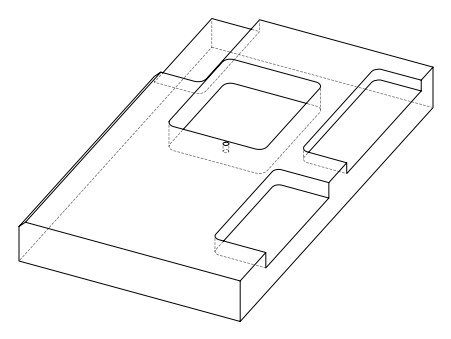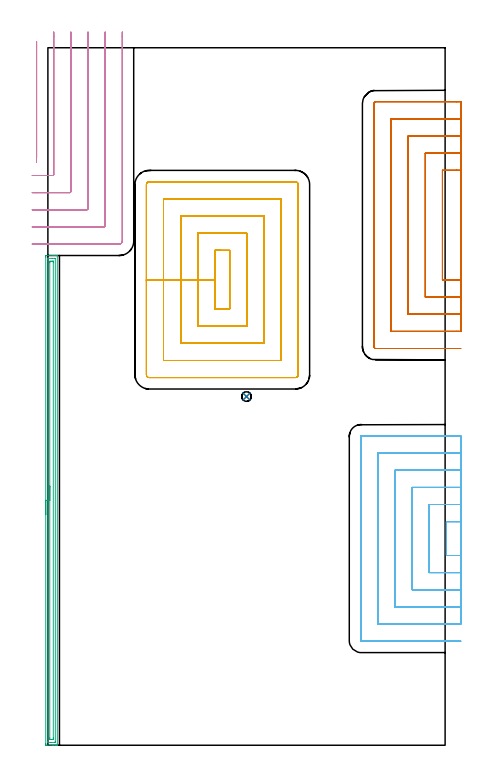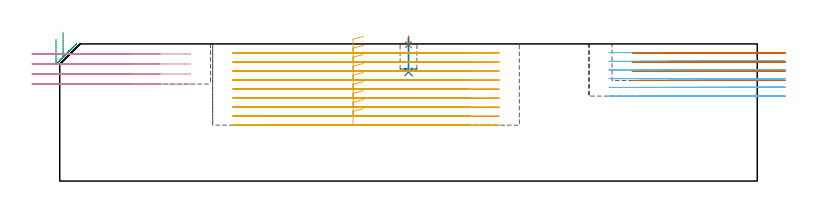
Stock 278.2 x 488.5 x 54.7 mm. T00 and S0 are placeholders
(PLAN: 7 operations, 3 tool changes, 83.3 min)
(1 SPOT_DRILL | STEP1POCKET | NXT0321_9005460120000 | 0.03 min | 0 mm3)
(2 DRILL_BLIND_HOLE_INTO_CENTER | STEP1POCKET | NXT0301_038 | 0.05 min | 360 mm3)
(3 AREA_MILL | FG_CHAMFER_SURFACE | UGT0205_001 | 8.46 min | 11418 mm3)
(4 MILL_CORNER_NOTCH_RECTANGULAR | CORNER_NOTCH_RECTANGULAR | NXT0201_012 | Follow Part, ap 4, ae 75% | 7.87 min | 139417 mm3)
(5 MILL_RECTANGULAR_POCKET | POCKET_RECTANGULAR_STRAIGHT | NXT0201_012 | Follow Part, ap 4, ae 75% | 28.32 min | 604031 mm3)
(6 MILL_SLOT | SLOT_PARTIAL_RECTANGULAR | NXT0201_012 | Follow Part, ap 4, ae 75% | 22.32 min | 222280 mm3)
(7 MILL_SLOT_1 | SLOT_PARTIAL_RECTANGULAR_1 | NXT0201_012 | Follow Part, ap 4, ae 75% | 16.2 min | 159109 mm3)
(TOOL NXT0321_9005460120000 | NC Spot Drill, 142deg, 12mm, Carbide, Uncoated | D12 PA142 FL30 Z2)
(TOOL NXT0301_038 | Carbide Drill 6.7mm [860.1-0670-034A1-MM 2214] | D6.7 PA140 FL53 Z2)
(TOOL UGT0205_001 | Chamfer Mill 20 x 3 x 45 deg. | D20 FL50 Z2)
(TOOL NXT0201_012 | ENDMILL 16mm [2P460-1600-NA 1630] | D16 FL38 Z6)
(OP 1 SPOT_DRILL)
G17 G21 G94 G90
T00 M6
G54
G17 G0 G90 X139.1 Y244.2 S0 M3
G43 Z64.7 H0
G94 G81 G98 Z54.412 F250. R57.7
G80
M5
M2
(OP 2 DRILL_BLIND_HOLE_INTO_CENTER)
G17 G21 G94 G90
T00 M6
G54
G17 G0 G90 X139.1 Y244.2 S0 M3
G43 Z64.7 H1
G94 G81 G98 Z43.5 F250. R56.7
G80
M5
M2
(OP 3 AREA_MILL)
G17 G21 G94 G90
T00 M6
G54
G17 G0 G90 X-1.5 Y161.5 S1061 M3
G43 Z64.7 H0
Z56.6
G94 G1 Y161.538 Z55.728 F250.
Y161.652 Z54.863
Y161.841 Z54.012
Y162.103 Z53.18
Y162.437 Z52.374
Y162.84 Z51.6
Y163.309 Z50.864
Y163.84 Z50.172
Y164.429 Z49.529
Y165.072 Z48.94
Y165.764 Z48.408
Y166.5 Z47.94
Y167.274 Z47.537
Y168.08 Z47.203
Y168.912 Z46.941
Y169.764 Z46.752
Y170.628 Z46.638
Y171.5 Z46.6
Y342.015
X-1.499 Y342.395 Z46.601
X-1.494 Y342.902 Z46.603
X-1.491 Y342.992 Z46.606
X-0.992 Y343. Z47.105
X3.435 Z51.529
X4.006 Z52.103
X4.321 Z52.417
X4.892 Z52.988
X5.206 Z53.301
X6.239 Z54.339
X6.578 Y342.992 Z54.669
X6.597 Y342.99 Z54.688
X6.6 Y342.841 Z54.7
Y0.158
X6.597 Y0.01 Z54.688
X6.578 Y0.008 Z54.669
X6.239 Y0. Z54.338
X5.836 Z53.935
X5.206 Z53.301
X4.006 Z52.103
X3.435 Z51.529
X-0.992 Y0.001 Z47.105
X-1.227 Y0.003 Z46.87
X-1.492 Y0.008 Z46.606
X-1.495 Y0.098 Z46.603
X-1.499 Y0.605 Z46.601
X-1.5 Y1.117 Z46.6
Y171.5
X-0.086 Z48.014
Y340.61
X-0.084 Y340.828 Z48.016
X-0.082 Y340.937 Z48.018
X-0.079 Y340.982 Z48.021
X0.006 Y340.99 Z48.106
X0.394 Y340.998 Z48.494
X3.049 Y341. Z51.149
X4.82 Z52.92
X5.057 Y340.998 Z53.157
X5.158 Y340.993 Z53.258
X5.174 Y340.99 Z53.274
X5.179 Y340.979 Z53.279
X5.183 Y340.932 Z53.283
X5.185 Y340.832 Z53.285
X5.186 Y2.39 Z53.286
X5.184 Y2.172 Z53.284
X5.182 Y2.063 Z53.282
X5.179 Y2.018 Z53.279
X5.094 Y2.01 Z53.194
X4.706 Y2.002 Z52.806
X2.051 Y2. Z50.151
X0.28 Z48.38
X0.042 Y2.002 Z48.142
X-0.058 Y2.006 Z48.042
X-0.075 Y2.01 Z48.025
X-0.079 Y2.021 Z48.021
X-0.083 Y2.068 Z48.017
X-0.085 Y2.168 Z48.015
X-0.086 Y171.5 Z48.014
X1.328 Z49.428
X1.329 Y337.933 Z49.429
X1.33 Y338.271 Z49.43
X1.334 Y338.826 Z49.434
X1.336 Y338.985 Z49.436
X1.496 Y338.996 Z49.596
X1.664 Y338.998 Z49.764
X2.377 Y339. Z50.477
X3.263 Z51.363
X3.435 Y338.999 Z51.535
X3.608 Y338.997 Z51.708
X3.723 Y338.993 Z51.823
X3.761 Y338.99 Z51.861
X3.765 Y338.977 Z51.865
X3.767 Y338.938 Z51.867
X3.77 Y338.826 Z51.87
X3.771 Y338.487 Z51.871
X3.772 Y337.933 Z51.872
X3.771 Y5.067 Z51.871
X3.77 Y4.729 Z51.87
X3.766 Y4.174 Z51.866
X3.764 Y4.015 Z51.864
X3.604 Y4.005 Z51.704
X3.435 Y4.002 Z51.535
X2.723 Y4. Z50.823
X1.837 Z49.937
X1.664 Y4.001 Z49.764
X1.491 Y4.003 Z49.591
X1.376 Y4.007 Z49.476
X1.339 Y4.01 Z49.439
X1.335 Y4.023 Z49.435
X1.332 Y4.062 Z49.432
X1.33 Y4.174 Z49.43
X1.329 Y4.513 Z49.429
X1.328 Y5.067 Z49.428
Y171.5
Y172.372 Z49.466
Y173.237 Z49.58
Y174.088 Z49.769
Y174.92 Z50.031
Y175.726 Z50.365
Y176.5 Z50.768
Y177.236 Z51.237
Y177.928 Z51.768
Y178.571 Z52.357
Y179.16 Z53.001
Y179.692 Z53.693
Y180.16 Z54.428
Y180.563 Z55.202
Y180.897 Z56.008
Y181.159 Z56.84
Y181.348 Z57.692
Y181.462 Z58.557
Y181.5 Z59.428
G0 Z64.7
M5
M2
(OP 4 MILL_CORNER_NOTCH_RECTANGULAR)
G17 G21 G94 G90
T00 M6
G54
G17 G0 G90 X-8. Y408.409 S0 M3
G43 Z64.7 H1
Z50.7
G94 G1 Y411.409 F250.
G3 X-7.9 Y411.79 R0.8 F500.
G1 Y489.761
Y492.761 F250.
G0 Z64.7
X-11. Y399.
Z50.7
G1 X-8.
X3.306 F500.
G3 X4.1 Y399.794 R0.8
G1 Y496.5
Y499.5 F250.
G0 Z64.7
X-11. Y387.
Z50.7
G1 X-8.
X15.305 F500.
G3 X16.1 Y387.795 R0.8
G1 Y496.5
Y499.5 F250.
G0 Z64.7
X-11. Y375.
Z50.7
G1 X-8.
X27.305 F500.
G3 X28.1 Y375.795 R0.8
G1 Y496.5
Y499.5 F250.
G0 Z64.7
X-11. Y363.
Z50.7
G1 X-8.
X39.305 F500.
G3 X40.1 Y363.795 R0.8
G1 Y496.5
Y499.5 F250.
G0 Z64.7
X-11. Y351.
Z50.7
G1 X-8.
X50. F500.
G3 X52.1 Y353.1 R2.1
G1 Y496.5
Y499.5 F250.
G0 Z64.7
X-8. Y408.409
Z46.7
G1 Y411.409
G3 X-7.9 Y411.79 R0.8 F500.
G1 Y489.761
Y492.761 F250.
G0 Z64.7
X-11. Y399.
Z46.7
G1 X-8.
X3.306 F500.
G3 X4.1 Y399.794 R0.8
G1 Y496.5
Y499.5 F250.
G0 Z64.7
X-11. Y387.
Z46.7
G1 X-8.
X15.305 F500.
G3 X16.1 Y387.795 R0.8
G1 Y496.5
Y499.5 F250.
G0 Z64.7
X-11. Y375.
Z46.7
G1 X-8.
X27.305 F500.
G3 X28.1 Y375.795 R0.8
G1 Y496.5
Y499.5 F250.
G0 Z64.7
X-11. Y363.
Z46.7
G1 X-8.
X39.305 F500.
G3 X40.1 Y363.795 R0.8
G1 Y496.5
Y499.5 F250.
G0 Z64.7
X-11. Y351.
Z46.7
G1 X-8.
X50. F500.
G3 X52.1 Y353.1 R2.1
G1 Y496.5
Y499.5 F250.
G0 Z64.7
X-8. Y408.409
Z42.7
G1 Y411.409
G3 X-7.9 Y411.79 R0.8 F500.
G1 Y489.761
Y492.761 F250.
G0 Z64.7
X-11. Y399.
Z42.7
G1 X-8.
X3.306 F500.
G3 X4.1 Y399.794 R0.8
G1 Y496.5
Y499.5 F250.
G0 Z64.7
X-11. Y387.
Z42.7
G1 X-8.
X15.305 F500.
G3 X16.1 Y387.795 R0.8
G1 Y496.5
Y499.5 F250.
G0 Z64.7
X-11. Y375.
Z42.7
G1 X-8.
X27.305 F500.
G3 X28.1 Y375.795 R0.8
G1 Y496.5
Y499.5 F250.
G0 Z64.7
X-11. Y363.
Z42.7
G1 X-8.
X39.305 F500.
G3 X40.1 Y363.795 R0.8
G1 Y496.5
Y499.5 F250.
G0 Z64.7
X-11. Y351.
Z42.7
G1 X-8.
X50. F500.
G3 X52.1 Y353.1 R2.1
G1 Y496.5
Y499.5 F250.
G0 Z64.7
X-8. Y408.409
Z38.7
G1 Y411.409
G3 X-7.9 Y411.79 R0.8 F500.
G1 Y489.761
Y492.761 F250.
G0 Z64.7
X-11. Y399.
Z38.7
G1 X-8.
X3.306 F500.
G3 X4.1 Y399.794 R0.8
G1 Y496.5
Y499.5 F250.
G0 Z64.7
X-11. Y387.
Z38.7
G1 X-8.
X15.305 F500.
G3 X16.1 Y387.795 R0.8
G1 Y496.5
Y499.5 F250.
G0 Z64.7
X-11. Y375.
Z38.7
G1 X-8.
X27.305 F500.
G3 X28.1 Y375.795 R0.8
G1 Y496.5
Y499.5 F250.
G0 Z64.7
X-11. Y363.
Z38.7
G1 X-8.
X39.305 F500.
G3 X40.1 Y363.795 R0.8
G1 Y496.5
Y499.5 F250.
G0 Z64.7
X-11. Y351.
Z38.7
G1 X-8.
X50. F500.
G3 X52.1 Y353.1 R2.1
G1 Y496.5
Y499.5 F250.
G0 Z64.7
M5
M2
(OP 5 MILL_RECTANGULAR_POCKET)
G17 G21 G94 G90
T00 M6
G54
G17 G0 G90 X121.081 Y346.6 S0 M3
G43 Z64.7 H1
Z57.7
G94 G1 X117. Z56.606 F250.
Y326.05 Z51.1
Y305.5 F500.
X127.3
Y346.6
X117.
Y326.05
X105.
Y293.5
X139.3
Y358.6
X105.
Y326.05
X93.
Y281.5
X151.3
Y370.6
X93.
Y326.05
X81.
Y269.5
X163.3
Y382.6
X81.
Y326.05
X69.
Y259.4
G3 X70.9 Y257.5 R1.9
G1 X173.4
G3 X175.3 Y259.4 R1.9
G1 Y392.7
G3 X173.4 Y394.6 R1.9
G1 X70.9
G3 X69. Y392.7 R1.9
G1 Y326.05
Y325.05
G0 X121.081 Y346.6 Z54.1
G1 X117. Z53.006 F250.
Y326.05 Z47.5
Y305.5 F500.
X127.3
Y346.6
X117.
Y326.05
X105.
Y293.5
X139.3
Y358.6
X105.
Y326.05
X93.
Y281.5
X151.3
Y370.6
X93.
Y326.05
X81.
Y269.5
X163.3
Y382.6
X81.
Y326.05
X69.
Y259.4
G3 X70.9 Y257.5 R1.9
G1 X173.4
G3 X175.3 Y259.4 R1.9
G1 Y392.7
G3 X173.4 Y394.6 R1.9
G1 X70.9
G3 X69. Y392.7 R1.9
G1 Y326.05
Y325.05
G0 X121.081 Y346.6 Z50.5
G1 X117. Z49.406 F250.
Y326.05 Z43.9
Y305.5 F500.
X127.3
Y346.6
X117.
Y326.05
X105.
Y293.5
X139.3
Y358.6
X105.
Y326.05
X93.
Y281.5
X151.3
Y370.6
X93.
Y326.05
X81.
Y269.5
X163.3
Y382.6
X81.
Y326.05
X69.
Y259.4
G3 X70.9 Y257.5 R1.9
G1 X173.4
G3 X175.3 Y259.4 R1.9
G1 Y392.7
G3 X173.4 Y394.6 R1.9
G1 X70.9
G3 X69. Y392.7 R1.9
G1 Y326.05
Y325.05
G0 X121.081 Y346.6 Z46.9
G1 X117. Z45.806 F250.
Y326.05 Z40.3
Y305.5 F500.
X127.3
Y346.6
X117.
Y326.05
X105.
Y293.5
X139.3
Y358.6
X105.
Y326.05
X93.
Y281.5
X151.3
Y370.6
X93.
Y326.05
X81.
Y269.5
X163.3
Y382.6
X81.
Y326.05
X69.
Y259.4
G3 X70.9 Y257.5 R1.9
G1 X173.4
G3 X175.3 Y259.4 R1.9
G1 Y392.7
G3 X173.4 Y394.6 R1.9
G1 X70.9
G3 X69. Y392.7 R1.9
G1 Y326.05
Y325.05
G0 X121.081 Y346.6 Z43.3
G1 X117. Z42.206 F250.
Y326.05 Z36.7
Y305.5 F500.
X127.3
Y346.6
X117.
Y326.05
X105.
Y293.5
X139.3
Y358.6
X105.
Y326.05
X93.
Y281.5
X151.3
Y370.6
X93.
Y326.05
X81.
Y269.5
X163.3
Y382.6
X81.
Y326.05
X69.
Y259.4
G3 X70.9 Y257.5 R1.9
G1 X173.4
G3 X175.3 Y259.4 R1.9
G1 Y392.7
G3 X173.4 Y394.6 R1.9
G1 X70.9
G3 X69. Y392.7 R1.9
G1 Y326.05
Y325.05
G0 X121.081 Y346.6 Z39.7
G1 X117. Z38.606 F250.
Y326.05 Z33.1
Y305.5 F500.
X127.3
Y346.6
X117.
Y326.05
X105.
Y293.5
X139.3
Y358.6
X105.
Y326.05
X93.
Y281.5
X151.3
Y370.6
X93.
Y326.05
X81.
Y269.5
X163.3
Y382.6
X81.
Y326.05
X69.
Y259.4
G3 X70.9 Y257.5 R1.9
G1 X173.4
G3 X175.3 Y259.4 R1.9
G1 Y392.7
G3 X173.4 Y394.6 R1.9
G1 X70.9
G3 X69. Y392.7 R1.9
G1 Y326.05
Y325.05
G0 X121.081 Y346.6 Z36.1
G1 X117. Z35.006 F250.
Y326.05 Z29.5
Y305.5 F500.
X127.3
Y346.6
X117.
Y326.05
X105.
Y293.5
X139.3
Y358.6
X105.
Y326.05
X93.
Y281.5
X151.3
Y370.6
X93.
Y326.05
X81.
Y269.5
X163.3
Y382.6
X81.
Y326.05
X69.
Y259.4
G3 X70.9 Y257.5 R1.9
G1 X173.4
G3 X175.3 Y259.4 R1.9
G1 Y392.7
G3 X173.4 Y394.6 R1.9
G1 X70.9
G3 X69. Y392.7 R1.9
G1 Y326.05
Y325.05
G0 X121.081 Y346.6 Z32.5
G1 X117. Z31.406 F250.
Y326.05 Z25.9
Y305.5 F500.
X127.3
Y346.6
X117.
Y326.05
X105.
Y293.5
X139.3
Y358.6
X105.
Y326.05
X93.
Y281.5
X151.3
Y370.6
X93.
Y326.05
X81.
Y269.5
X163.3
Y382.6
X81.
Y326.05
X69.
Y259.4
G3 X70.9 Y257.5 R1.9
G1 X173.4
G3 X175.3 Y259.4 R1.9
G1 Y392.7
G3 X173.4 Y394.6 R1.9
G1 X70.9
G3 X69. Y392.7 R1.9
G1 Y326.05
Y325.05
G0 X121.081 Y346.6 Z28.9
G1 X117. Z27.806 F250.
Y326.05 Z22.3
Y305.5 F500.
X127.3
Y346.6
X117.
Y326.05
X105.
Y293.5
X139.3
Y358.6
X105.
Y326.05
X93.
Y281.5
X151.3
Y370.6
X93.
Y326.05
X81.
Y269.5
X163.3
Y382.6
X81.
Y326.05
X69.
Y259.4
G3 X70.9 Y257.5 R1.9
G1 X173.4
G3 X175.3 Y259.4 R1.9
G1 Y392.7
G3 X173.4 Y394.6 R1.9
G1 X70.9
G3 X69. Y392.7 R1.9
G1 Y326.05
Y325.05
G0 Z64.7
M5
M2
(OP 6 MILL_SLOT)
G17 G21 G94 G90
T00 M6
G54
G17 G0 G90 X289.2 Y156.6 S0 M3
G43 Z64.7 H1
Z51.233
G94 G1 X286.2 F250.
X279.1 F500.
Y132.9
X286.2
X289.2 F250.
Y168.6
X286.2
X267.1 F500.
Y120.9
X286.2
X289.2 F250.
Y180.6
X286.2
X255.1 F500.
Y108.9
X286.2
X289.2 F250.
Y192.6
X286.2
X243.1 F500.
Y96.9
X286.2
X289.2 F250.
Y204.6
X286.2
X231.1 F500.
Y84.9
X286.2
X289.2 F250.
Y216.6
X286.2
X219.4 F500.
G3 X219.1 Y216.3 R0.3
G1 Y73.2
G3 X219.4 Y72.9 R0.3
G1 X286.2
X289.2 F250.
G0 Y156.6 Z47.767
G1 X286.2
X279.1 F500.
Y132.9
X286.2
X289.2 F250.
Y168.6
X286.2
X267.1 F500.
Y120.9
X286.2
X289.2 F250.
Y180.6
X286.2
X255.1 F500.
Y108.9
X286.2
X289.2 F250.
Y192.6
X286.2
X243.1 F500.
Y96.9
X286.2
X289.2 F250.
Y204.6
X286.2
X231.1 F500.
Y84.9
X286.2
X289.2 F250.
Y216.6
X286.2
X219.4 F500.
G3 X219.1 Y216.3 R0.3
G1 Y73.2
G3 X219.4 Y72.9 R0.3
G1 X286.2
X289.2 F250.
G0 Y156.6 Z44.3
G1 X286.2
X279.1 F500.
Y132.9
X286.2
X289.2 F250.
Y168.6
X286.2
X267.1 F500.
Y120.9
X286.2
X289.2 F250.
Y180.6
X286.2
X255.1 F500.
Y108.9
X286.2
X289.2 F250.
Y192.6
X286.2
X243.1 F500.
Y96.9
X286.2
X289.2 F250.
Y204.6
X286.2
X231.1 F500.
Y84.9
X286.2
X289.2 F250.
Y216.6
X286.2
X219.4 F500.
G3 X219.1 Y216.3 R0.3
G1 Y73.2
G3 X219.4 Y72.9 R0.3
G1 X286.2
X289.2 F250.
G0 Y156.6 Z40.833
G1 X286.2
X279.1 F500.
Y132.9
X286.2
X289.2 F250.
Y168.6
X286.2
X267.1 F500.
Y120.9
X286.2
X289.2 F250.
Y180.6
X286.2
X255.1 F500.
Y108.9
X286.2
X289.2 F250.
Y192.6
X286.2
X243.1 F500.
Y96.9
X286.2
X289.2 F250.
Y204.6
X286.2
X231.1 F500.
Y84.9
X286.2
X289.2 F250.
Y216.6
X286.2
X219.4 F500.
G3 X219.1 Y216.3 R0.3
G1 Y73.2
G3 X219.4 Y72.9 R0.3
G1 X286.2
X289.2 F250.
G0 Y156.6 Z37.367
G1 X286.2
X279.1 F500.
Y132.9
X286.2
X289.2 F250.
Y168.6
X286.2
X267.1 F500.
Y120.9
X286.2
X289.2 F250.
Y180.6
X286.2
X255.1 F500.
Y108.9
X286.2
X289.2 F250.
Y192.6
X286.2
X243.1 F500.
Y96.9
X286.2
X289.2 F250.
Y204.6
X286.2
X231.1 F500.
Y84.9
X286.2
X289.2 F250.
Y216.6
X286.2
X219.4 F500.
G3 X219.1 Y216.3 R0.3
G1 Y73.2
G3 X219.4 Y72.9 R0.3
G1 X286.2
X289.2 F250.
G0 Y156.6 Z33.9
G1 X286.2
X279.1 F500.
Y132.9
X286.2
X289.2 F250.
Y168.6
X286.2
X267.1 F500.
Y120.9
X286.2
X289.2 F250.
Y180.6
X286.2
X255.1 F500.
Y108.9
X286.2
X289.2 F250.
Y192.6
X286.2
X243.1 F500.
Y96.9
X286.2
X289.2 F250.
Y204.6
X286.2
X231.1 F500.
Y84.9
X286.2
X289.2 F250.
Y216.6
X286.2
X219.4 F500.
G3 X219.1 Y216.3 R0.3
G1 Y73.2
G3 X219.4 Y72.9 R0.3
G1 X286.2
X289.2 F250.
G0 Z64.7
M5
M2
(OP 7 MILL_SLOT_1)
G17 G21 G94 G90
T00 M6
G54
G17 G0 G90 X289.2 Y402.7 S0 M3
G43 Z64.7 H1
Z51.05
G94 G1 X286.2 F250.
X276.3 F500.
Y325.9
X286.2
X289.2 F250.
Y414.7
X286.2
X264.3 F500.
Y313.9
X286.2
X289.2 F250.
Y426.7
X286.2
X252.3 F500.
Y301.9
X286.2
X289.2 F250.
Y438.7
X286.2
X240.3 F500.
Y289.9
X286.2
X289.2 F250.
Y450.7
X286.2
X229.7 F500.
G3 X228.3 Y449.3 R1.4
G1 Y279.3
G3 X229.7 Y277.9 R1.4
G1 X286.2
X289.2 F250.
G0 Y402.7 Z47.4
G1 X286.2
X276.3 F500.
Y325.9
X286.2
X289.2 F250.
Y414.7
X286.2
X264.3 F500.
Y313.9
X286.2
X289.2 F250.
Y426.7
X286.2
X252.3 F500.
Y301.9
X286.2
X289.2 F250.
Y438.7
X286.2
X240.3 F500.
Y289.9
X286.2
X289.2 F250.
Y450.7
X286.2
X229.7 F500.
G3 X228.3 Y449.3 R1.4
G1 Y279.3
G3 X229.7 Y277.9 R1.4
G1 X286.2
X289.2 F250.
G0 Y402.7 Z43.75
G1 X286.2
X276.3 F500.
Y325.9
X286.2
X289.2 F250.
Y414.7
X286.2
X264.3 F500.
Y313.9
X286.2
X289.2 F250.
Y426.7
X286.2
X252.3 F500.
Y301.9
X286.2
X289.2 F250.
Y438.7
X286.2
X240.3 F500.
Y289.9
X286.2
X289.2 F250.
Y450.7
X286.2
X229.7 F500.
G3 X228.3 Y449.3 R1.4
G1 Y279.3
G3 X229.7 Y277.9 R1.4
G1 X286.2
X289.2 F250.
G0 Y402.7 Z40.1
G1 X286.2
X276.3 F500.
Y325.9
X286.2
X289.2 F250.
Y414.7
X286.2
X264.3 F500.
Y313.9
X286.2
X289.2 F250.
Y426.7
X286.2
X252.3 F500.
Y301.9
X286.2
X289.2 F250.
Y438.7
X286.2
X240.3 F500.
Y289.9
X286.2
X289.2 F250.
Y450.7
X286.2
X229.7 F500.
G3 X228.3 Y449.3 R1.4
G1 Y279.3
G3 X229.7 Y277.9 R1.4
G1 X286.2
X289.2 F250.
G0 Z64.7
M5
M2
